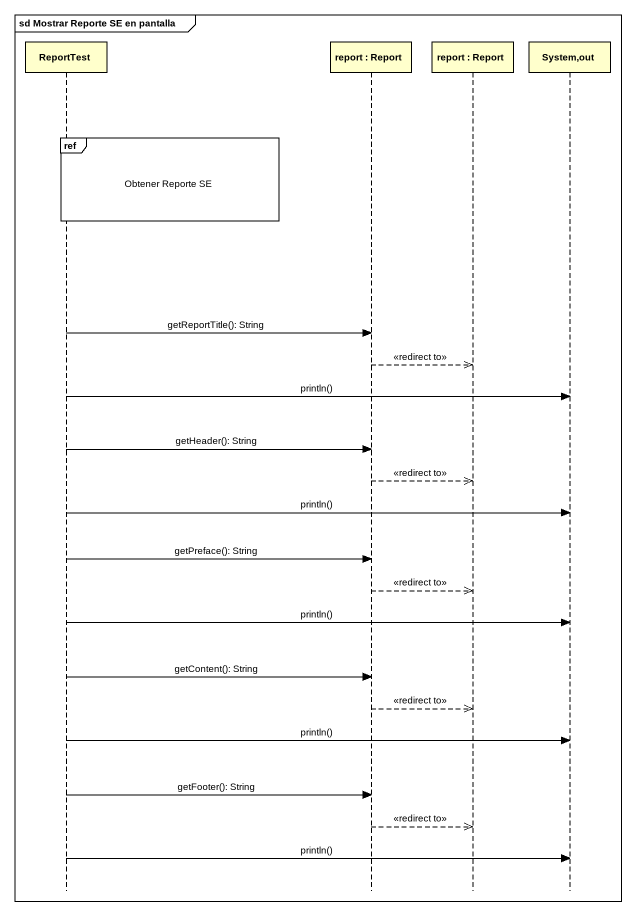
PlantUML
@startuml
mainframe sd Mostrar Reporte SE en pantalla
hide footbox
participant ReportTest
participant "report : Report" as report
participant "report : Report" as report_2
participant "System,out" as System_out

ref over ReportTest : Obtener Reporte SE
ReportTest -> report : getReportTitle(): String
report -->> report_2 : <<redirect to>>
ReportTest -> System_out : println()
ReportTest -> report : getHeader(): String
report -->> report_2 : <<redirect to>>
ReportTest -> System_out : println()
ReportTest -> report : getPreface(): String
report -->> report_2 : <<redirect to>>
ReportTest -> System_out : println()
ReportTest -> report : getContent(): String
report -->> report_2 : <<redirect to>>
ReportTest -> System_out : println()
ReportTest -> report : getFooter(): String
report -->> report_2 : <<redirect to>>
ReportTest -> System_out : println()
@enduml
